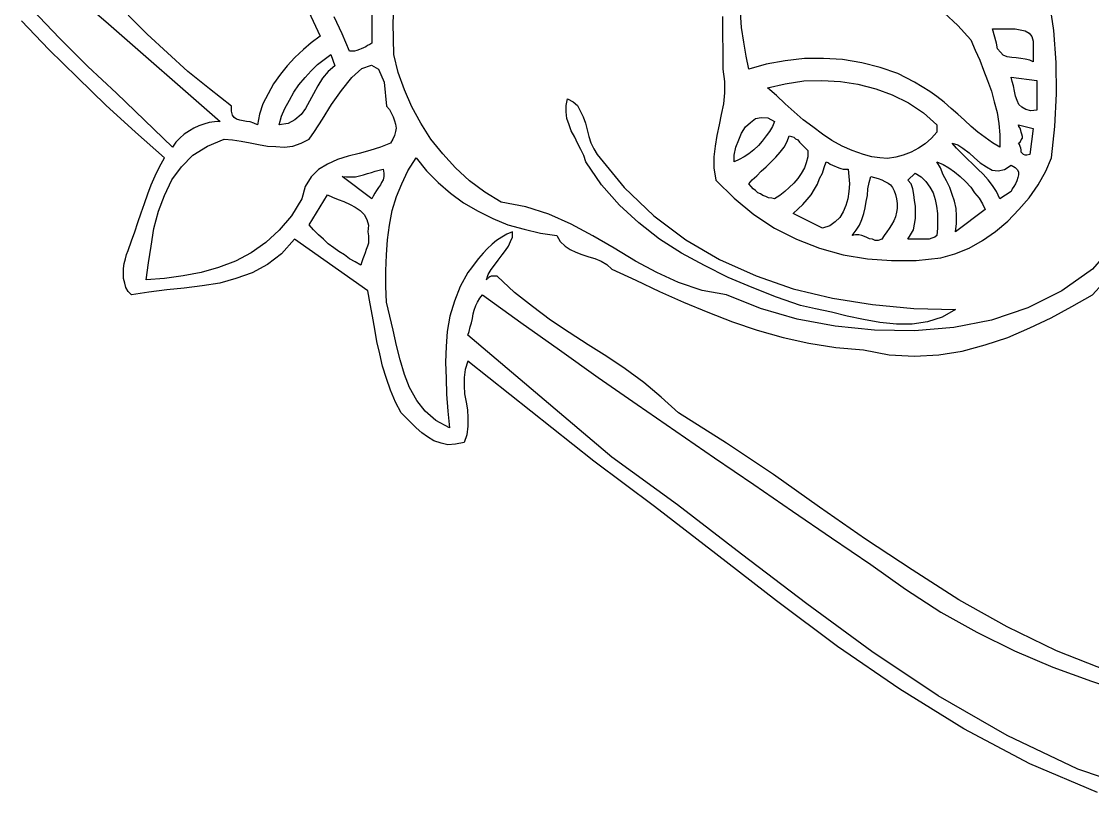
# Model space of a CAD drawing. Extents: x 0.03 to 6.91, y 0.03 to 9.06.
# Drawn here: x 2.731 to 4.638, y 5.629 to 7.006 of the extents above; entities that cross this region are included whole.
import ezdxf

# ---------------------------------------------------------------- set-up
doc = ezdxf.new("R2010")
doc.units = 0
doc.layers.add('1', color=7, linetype='Continuous')

msp = doc.modelspace()

# ---------------------------------------------------------------- linework, layer by layer
for points in [[(4.647, 5.633), (4.526, 5.684), (4.409, 5.746), (4.295, 5.817), (4.184, 5.893), (4.075, 5.974), (3.967, 6.058), (3.858, 6.142), (3.75, 6.223), (3.526, 6.401), (3.521, 6.386), (3.519, 6.372), (3.519, 6.357), (3.52, 6.343), (3.523, 6.328), (3.525, 6.314), (3.526, 6.3), (3.526, 6.285), (3.524, 6.27), (3.519, 6.256), (3.504, 6.253), (3.49, 6.252), (3.478, 6.255), (3.465, 6.259), (3.454, 6.266), (3.444, 6.273), (3.434, 6.282), (3.425, 6.291), (3.416, 6.3), (3.407, 6.309), (3.397, 6.328), (3.388, 6.349), (3.381, 6.37), (3.374, 6.392), (3.369, 6.414), (3.364, 6.436), (3.36, 6.458), (3.356, 6.481), (3.352, 6.503), (3.348, 6.526), (3.217, 6.618), (3.194, 6.592), (3.169, 6.573), (3.142, 6.558), (3.113, 6.548), (3.084, 6.54), (3.053, 6.535), (3.021, 6.531), (2.99, 6.528), (2.958, 6.524), (2.927, 6.519), (2.921, 6.525), (2.917, 6.532), (2.915, 6.54), (2.913, 6.548), (2.913, 6.557), (2.913, 6.566), (2.914, 6.575), (2.916, 6.583), (2.918, 6.591), (2.921, 6.598), (2.927, 6.615), (2.933, 6.631), (2.938, 6.648), (2.944, 6.665), (2.95, 6.682), (2.956, 6.699), (2.962, 6.715), (2.969, 6.731), (2.977, 6.747), (2.986, 6.763), (2.934, 6.809), (2.881, 6.857), (2.831, 6.906), (2.78, 6.956), (2.731, 7.007)], [(3.756, 6.769), (3.804, 6.71), (3.857, 6.66), (3.914, 6.617), (3.974, 6.582), (4.039, 6.553), (4.105, 6.53), (4.175, 6.513), (4.246, 6.502), (4.32, 6.495), (4.394, 6.493), (4.37, 6.479), (4.344, 6.471), (4.317, 6.467), (4.289, 6.467), (4.259, 6.47), (4.23, 6.475), (4.201, 6.481), (4.173, 6.488), (4.145, 6.494), (4.118, 6.5), (4.075, 6.515), (4.032, 6.532), (3.989, 6.55), (3.947, 6.571), (3.906, 6.593), (3.867, 6.618), (3.83, 6.647), (3.796, 6.679), (3.764, 6.715), (3.736, 6.756), (3.732, 6.767), (3.727, 6.778), (3.721, 6.789), (3.716, 6.8), (3.71, 6.811), (3.706, 6.822), (3.702, 6.833), (3.701, 6.845), (3.701, 6.856), (3.703, 6.868), (3.713, 6.863), (3.721, 6.856), (3.726, 6.847), (3.731, 6.836), (3.735, 6.825), (3.738, 6.813), (3.741, 6.801), (3.745, 6.79), (3.75, 6.779), (3.756, 6.769)]]:
    msp.add_lwpolyline(points)
at = {"layer": '1'}
for points in [[(3.217, 7.078), (3.263, 6.98), (3.247, 6.968), (3.233, 6.956), (3.218, 6.942), (3.204, 6.927), (3.192, 6.912), (3.18, 6.895), (3.17, 6.877), (3.161, 6.859), (3.155, 6.841), (3.151, 6.822), (3.145, 6.825), (3.138, 6.827), (3.132, 6.828), (3.126, 6.829), (3.12, 6.83), (3.114, 6.832), (3.11, 6.835), (3.107, 6.839), (3.105, 6.846), (3.105, 6.855), (3.066, 6.886), (3.027, 6.917), (2.991, 6.95), (2.955, 6.983), (2.921, 7.017)], [(4.677, 6.61), (4.638, 6.565), (4.583, 6.526), (4.523, 6.496), (4.458, 6.474), (4.391, 6.461), (4.321, 6.455), (4.25, 6.456), (4.18, 6.463), (4.112, 6.476), (4.047, 6.495), (3.986, 6.519), (3.943, 6.527), (3.901, 6.541), (3.862, 6.559), (3.824, 6.579), (3.786, 6.602), (3.748, 6.624), (3.71, 6.645), (3.67, 6.663), (3.629, 6.676), (3.585, 6.684), (3.556, 6.702), (3.529, 6.722), (3.504, 6.745), (3.481, 6.77), (3.46, 6.796), (3.442, 6.825), (3.426, 6.854), (3.413, 6.884), (3.402, 6.915), (3.394, 6.947), (3.393, 7.003), (3.395, 7.06)], [(2.845, 7.037), (2.881, 7.006)], [(3.979, 7.015), (3.98, 6.921), (3.983, 6.899), (3.983, 6.879), (3.981, 6.859), (3.977, 6.84), (3.973, 6.822), (3.969, 6.803), (3.966, 6.784), (3.964, 6.765), (3.964, 6.745), (3.967, 6.723), (4, 6.691), (4.035, 6.662), (4.072, 6.638), (4.111, 6.618), (4.152, 6.602), (4.194, 6.59), (4.237, 6.583), (4.28, 6.58), (4.324, 6.58), (4.368, 6.585), (4.393, 6.592), (4.418, 6.602), (4.442, 6.616), (4.465, 6.632), (4.487, 6.65), (4.507, 6.671), (4.525, 6.692), (4.541, 6.715), (4.555, 6.739), (4.565, 6.763), (4.571, 6.819), (4.574, 6.877), (4.573, 6.933), (4.569, 6.99), (4.561, 7.046)], [(2.881, 7.006), (3.085, 6.828), (3.075, 6.827), (3.065, 6.826), (3.056, 6.823), (3.047, 6.82), (3.038, 6.816), (3.03, 6.811), (3.021, 6.805), (3.013, 6.798), (3.006, 6.791), (3, 6.782), (2.95, 6.83), (2.9, 6.878), (2.849, 6.926), (2.799, 6.976), (2.75, 7.027)], [(3.355, 7.019), (3.355, 7.006), (3.355, 6.993), (3.355, 6.979), (3.355, 6.967), (3.351, 6.965), (3.347, 6.963), (3.344, 6.961), (3.34, 6.959), (3.336, 6.957), (3.333, 6.956), (3.328, 6.954), (3.324, 6.953), (3.32, 6.953), (3.315, 6.953), (3.302, 6.984), (3.288, 7.014)], [(4.374, 7.021), (4.398, 6.999), (4.421, 6.973), (4.429, 6.955), (4.437, 6.937), (4.444, 6.919), (4.451, 6.901), (4.458, 6.882), (4.463, 6.863), (4.468, 6.844), (4.471, 6.824), (4.473, 6.804), (4.473, 6.782), (4.46, 6.79), (4.447, 6.799), (4.434, 6.809), (4.422, 6.819), (4.41, 6.83), (4.398, 6.841), (4.386, 6.851), (4.374, 6.862), (4.361, 6.872), (4.348, 6.881), (4.321, 6.898), (4.291, 6.913), (4.26, 6.924), (4.227, 6.932), (4.193, 6.938), (4.159, 6.94), (4.125, 6.94), (4.091, 6.936), (4.057, 6.93), (4.026, 6.921), (4.021, 6.944), (4.017, 6.969), (4.013, 6.995), (4.011, 7.022)], [(4.532, 6.96), (4.532, 6.934), (4.526, 6.937), (4.518, 6.939), (4.51, 6.94), (4.502, 6.941), (4.494, 6.942), (4.486, 6.943), (4.479, 6.946), (4.474, 6.951), (4.469, 6.957), (4.467, 6.967), (4.46, 6.993), (4.469, 6.993), (4.479, 6.993), (4.489, 6.993), (4.5, 6.993), (4.509, 6.991), (4.518, 6.989), (4.525, 6.985), (4.53, 6.979), (4.532, 6.971), (4.532, 6.96)], [(3.289, 6.927), (3.277, 6.917), (3.267, 6.905), (3.259, 6.891), (3.251, 6.877), (3.244, 6.864), (3.237, 6.851), (3.229, 6.84), (3.218, 6.831), (3.206, 6.824), (3.19, 6.822), (3.194, 6.837), (3.2, 6.851), (3.208, 6.866), (3.216, 6.88), (3.225, 6.893), (3.236, 6.906), (3.247, 6.918), (3.258, 6.929), (3.27, 6.938), (3.282, 6.947), (3.289, 6.927)], [(3.381, 6.855), (3.386, 6.849), (3.39, 6.842), (3.393, 6.836), (3.395, 6.829), (3.397, 6.823), (3.398, 6.816), (3.397, 6.81), (3.395, 6.803), (3.392, 6.796), (3.388, 6.789), (3.37, 6.782), (3.351, 6.776), (3.332, 6.771), (3.313, 6.766), (3.294, 6.76), (3.276, 6.752), (3.26, 6.742), (3.247, 6.729), (3.236, 6.712), (3.23, 6.69), (3.212, 6.66), (3.19, 6.634), (3.166, 6.612), (3.14, 6.594), (3.112, 6.579), (3.082, 6.568), (3.051, 6.559), (3.019, 6.553), (2.986, 6.548), (2.953, 6.546), (2.957, 6.576), (2.962, 6.606), (2.967, 6.637), (2.975, 6.668), (2.986, 6.696), (2.999, 6.724), (3.016, 6.747), (3.036, 6.768), (3.062, 6.784), (3.092, 6.796), (3.107, 6.795), (3.122, 6.793), (3.138, 6.79), (3.153, 6.787), (3.169, 6.784), (3.184, 6.783), (3.199, 6.782), (3.214, 6.784), (3.229, 6.789), (3.243, 6.796), (3.253, 6.81), (3.267, 6.832), (3.283, 6.858), (3.301, 6.883), (3.319, 6.906), (3.337, 6.922), (3.354, 6.928), (3.367, 6.921), (3.377, 6.898), (3.381, 6.855)], [(4.539, 6.848), (4.528, 6.847), (4.519, 6.849), (4.512, 6.853), (4.507, 6.858), (4.504, 6.865), (4.501, 6.873), (4.499, 6.882), (4.497, 6.891), (4.495, 6.899), (4.493, 6.907), (4.539, 6.901), (4.539, 6.848)], [(4.361, 6.809), (4.351, 6.798), (4.34, 6.788), (4.328, 6.78), (4.315, 6.773), (4.301, 6.768), (4.288, 6.764), (4.273, 6.762), (4.259, 6.763), (4.245, 6.765), (4.23, 6.769), (4.21, 6.776), (4.192, 6.784), (4.174, 6.794), (4.157, 6.805), (4.14, 6.818), (4.123, 6.831), (4.107, 6.845), (4.091, 6.859), (4.075, 6.874), (4.059, 6.888), (4.091, 6.895), (4.124, 6.9), (4.156, 6.901), (4.189, 6.899), (4.22, 6.894), (4.252, 6.886), (4.281, 6.875), (4.31, 6.861), (4.337, 6.843), (4.361, 6.822), (4.361, 6.809)], [(4.072, 6.828), (4.068, 6.819), (4.063, 6.81), (4.057, 6.802), (4.05, 6.793), (4.043, 6.785), (4.035, 6.777), (4.026, 6.77), (4.018, 6.765), (4.009, 6.76), (4, 6.756), (4, 6.768), (4.003, 6.782), (4.008, 6.795), (4.013, 6.807), (4.02, 6.818), (4.029, 6.826), (4.038, 6.833), (4.048, 6.835), (4.06, 6.834), (4.072, 6.828)], [(4.526, 6.769), (4.521, 6.768), (4.518, 6.768), (4.515, 6.769), (4.513, 6.771), (4.511, 6.773), (4.511, 6.777), (4.51, 6.78), (4.509, 6.783), (4.508, 6.787), (4.506, 6.789), (4.509, 6.791), (4.511, 6.795), (4.513, 6.798), (4.513, 6.801), (4.512, 6.805), (4.511, 6.809), (4.51, 6.812), (4.509, 6.816), (4.507, 6.819), (4.506, 6.822), (4.532, 6.815), (4.526, 6.769)], [(4.131, 6.776), (4.131, 6.765), (4.128, 6.754), (4.125, 6.745), (4.119, 6.735), (4.113, 6.726), (4.106, 6.718), (4.098, 6.71), (4.09, 6.703), (4.081, 6.696), (4.072, 6.69), (4.067, 6.691), (4.061, 6.692), (4.056, 6.694), (4.051, 6.696), (4.047, 6.699), (4.042, 6.701), (4.038, 6.705), (4.034, 6.708), (4.03, 6.712), (4.026, 6.717), (4.032, 6.724), (4.04, 6.731), (4.048, 6.739), (4.057, 6.747), (4.066, 6.756), (4.074, 6.764), (4.082, 6.773), (4.089, 6.782), (4.094, 6.792), (4.098, 6.802), (4.102, 6.801), (4.106, 6.8), (4.109, 6.797), (4.113, 6.795), (4.116, 6.791), (4.119, 6.788), (4.122, 6.785), (4.125, 6.782), (4.128, 6.779), (4.131, 6.776)], [(4.493, 6.75), (4.5, 6.746), (4.504, 6.742), (4.506, 6.738), (4.506, 6.733), (4.505, 6.728), (4.503, 6.722), (4.501, 6.717), (4.498, 6.712), (4.495, 6.708), (4.493, 6.703), (4.473, 6.69), (4.467, 6.703), (4.46, 6.714), (4.452, 6.724), (4.443, 6.734), (4.434, 6.743), (4.425, 6.752), (4.415, 6.761), (4.406, 6.77), (4.396, 6.78), (4.388, 6.789), (4.398, 6.786), (4.407, 6.78), (4.418, 6.772), (4.428, 6.763), (4.438, 6.754), (4.449, 6.747), (4.459, 6.741), (4.47, 6.74), (4.481, 6.742), (4.493, 6.75)], [(4.666, 5.849), (4.574, 5.885), (4.486, 5.928), (4.4, 5.976), (4.317, 6.029), (4.234, 6.084), (4.152, 6.141), (4.07, 6.199), (3.986, 6.255), (3.901, 6.309), (3.87, 6.337), (3.839, 6.363), (3.806, 6.387), (3.773, 6.409), (3.74, 6.43), (3.706, 6.452), (3.673, 6.474), (3.641, 6.498), (3.609, 6.523), (3.578, 6.552), (3.576, 6.552), (3.573, 6.552), (3.57, 6.552), (3.567, 6.552), (3.565, 6.551), (3.563, 6.55), (3.562, 6.549), (3.56, 6.548), (3.559, 6.546), (3.562, 6.555), (3.567, 6.564), (3.573, 6.572), (3.58, 6.581), (3.587, 6.59), (3.593, 6.598), (3.598, 6.606), (3.602, 6.614), (3.605, 6.622), (3.605, 6.631), (3.595, 6.627), (3.586, 6.622), (3.577, 6.616), (3.569, 6.609), (3.56, 6.601), (3.553, 6.593), (3.545, 6.584), (3.539, 6.576), (3.532, 6.567), (3.526, 6.559), (3.512, 6.534), (3.502, 6.508), (3.494, 6.481), (3.489, 6.454), (3.487, 6.427), (3.486, 6.399), (3.487, 6.37), (3.488, 6.342), (3.49, 6.312), (3.493, 6.282), (3.469, 6.295), (3.45, 6.312), (3.435, 6.331), (3.422, 6.354), (3.413, 6.377), (3.405, 6.403), (3.399, 6.429), (3.393, 6.456), (3.387, 6.481), (3.381, 6.506), (3.38, 6.534), (3.38, 6.562), (3.381, 6.59), (3.383, 6.617), (3.386, 6.643), (3.391, 6.669), (3.399, 6.694), (3.408, 6.717), (3.419, 6.74), (3.434, 6.763), (3.452, 6.74), (3.473, 6.719), (3.495, 6.7), (3.518, 6.683), (3.544, 6.668), (3.57, 6.655), (3.597, 6.644), (3.626, 6.636), (3.655, 6.629), (3.684, 6.625), (3.69, 6.614), (3.699, 6.606), (3.708, 6.6), (3.718, 6.595), (3.729, 6.591), (3.741, 6.587), (3.752, 6.584), (3.763, 6.579), (3.773, 6.573), (3.782, 6.565), (3.825, 6.545), (3.867, 6.525), (3.91, 6.506), (3.953, 6.488), (3.997, 6.471), (4.041, 6.456), (4.087, 6.443), (4.133, 6.433), (4.181, 6.425), (4.23, 6.421), (4.276, 6.412), (4.321, 6.41), (4.364, 6.412), (4.406, 6.419), (4.447, 6.43), (4.487, 6.443), (4.526, 6.46), (4.564, 6.478), (4.601, 6.498), (4.638, 6.519), (4.656, 6.539)], [(4.203, 6.743), (4.204, 6.73), (4.205, 6.717), (4.204, 6.703), (4.202, 6.69), (4.199, 6.678), (4.194, 6.667), (4.188, 6.657), (4.18, 6.649), (4.17, 6.642), (4.157, 6.638), (4.105, 6.664), (4.114, 6.672), (4.122, 6.68), (4.13, 6.689), (4.137, 6.697), (4.143, 6.707), (4.148, 6.716), (4.152, 6.726), (4.157, 6.736), (4.16, 6.746), (4.164, 6.756), (4.168, 6.754), (4.171, 6.752), (4.175, 6.75), (4.179, 6.748), (4.182, 6.747), (4.186, 6.745), (4.19, 6.744), (4.194, 6.743), (4.199, 6.743), (4.203, 6.743)], [(4.447, 6.671), (4.394, 6.631), (4.396, 6.646), (4.396, 6.66), (4.395, 6.673), (4.392, 6.686), (4.388, 6.698), (4.384, 6.71), (4.378, 6.722), (4.372, 6.733), (4.367, 6.745), (4.361, 6.756), (4.372, 6.751), (4.382, 6.745), (4.392, 6.738), (4.402, 6.73), (4.412, 6.721), (4.421, 6.711), (4.428, 6.701), (4.436, 6.691), (4.442, 6.681), (4.447, 6.671)], [(3.375, 6.743), (3.376, 6.736), (3.376, 6.73), (3.375, 6.724), (3.372, 6.719), (3.37, 6.715), (3.367, 6.71), (3.363, 6.705), (3.36, 6.7), (3.357, 6.695), (3.355, 6.69), (3.302, 6.73), (3.31, 6.729), (3.318, 6.729), (3.326, 6.729), (3.333, 6.731), (3.34, 6.733), (3.347, 6.735), (3.354, 6.737), (3.361, 6.739), (3.368, 6.741), (3.375, 6.743)], [(4.361, 6.625), (4.357, 6.622), (4.352, 6.62), (4.347, 6.618), (4.342, 6.618), (4.337, 6.618), (4.331, 6.618), (4.325, 6.618), (4.32, 6.618), (4.314, 6.618), (4.309, 6.618), (4.314, 6.626), (4.319, 6.635), (4.321, 6.645), (4.323, 6.655), (4.323, 6.666), (4.323, 6.677), (4.321, 6.687), (4.32, 6.698), (4.318, 6.708), (4.315, 6.717), (4.309, 6.723), (4.322, 6.736), (4.333, 6.729), (4.341, 6.721), (4.348, 6.711), (4.354, 6.701), (4.358, 6.689), (4.36, 6.677), (4.362, 6.664), (4.362, 6.651), (4.362, 6.638), (4.361, 6.625)], [(4.289, 6.69), (4.29, 6.682), (4.29, 6.673), (4.289, 6.666), (4.287, 6.658), (4.284, 6.651), (4.28, 6.644), (4.276, 6.637), (4.272, 6.631), (4.267, 6.625), (4.263, 6.618), (4.256, 6.616), (4.251, 6.616), (4.246, 6.618), (4.241, 6.619), (4.236, 6.621), (4.232, 6.623), (4.227, 6.625), (4.222, 6.626), (4.216, 6.626), (4.21, 6.625), (4.217, 6.634), (4.223, 6.643), (4.227, 6.653), (4.231, 6.664), (4.233, 6.674), (4.235, 6.685), (4.237, 6.696), (4.238, 6.708), (4.24, 6.719), (4.243, 6.73), (4.25, 6.728), (4.256, 6.726), (4.263, 6.724), (4.268, 6.721), (4.274, 6.718), (4.278, 6.715), (4.282, 6.71), (4.285, 6.704), (4.287, 6.698), (4.289, 6.69)], [(3.348, 6.631), (3.349, 6.624), (3.349, 6.618), (3.349, 6.611), (3.347, 6.606), (3.345, 6.6), (3.343, 6.594), (3.341, 6.589), (3.339, 6.583), (3.337, 6.578), (3.335, 6.572), (3.325, 6.578), (3.315, 6.583), (3.306, 6.59), (3.296, 6.596), (3.287, 6.603), (3.277, 6.61), (3.269, 6.618), (3.26, 6.626), (3.251, 6.635), (3.243, 6.644), (3.276, 6.697), (3.285, 6.693), (3.295, 6.689), (3.305, 6.685), (3.316, 6.68), (3.325, 6.675), (3.334, 6.669), (3.341, 6.662), (3.346, 6.653), (3.349, 6.643), (3.348, 6.631)], [(4.745, 5.629), (4.612, 5.674), (4.486, 5.734), (4.363, 5.805), (4.245, 5.884), (4.129, 5.969), (4.013, 6.057), (3.899, 6.145), (3.782, 6.23), (3.526, 6.447), (3.528, 6.454), (3.53, 6.462), (3.532, 6.469), (3.534, 6.477), (3.535, 6.485), (3.537, 6.492), (3.54, 6.5), (3.543, 6.506), (3.547, 6.513), (3.552, 6.519), (3.62, 6.47), (3.689, 6.421), (3.758, 6.372), (3.827, 6.324), (3.896, 6.276), (3.965, 6.229), (4.035, 6.181), (4.104, 6.134), (4.173, 6.086), (4.243, 6.039), (4.305, 5.995), (4.368, 5.954), (4.432, 5.918), (4.499, 5.885), (4.567, 5.856), (4.636, 5.831), (4.706, 5.808)]]:
    msp.add_lwpolyline(points, dxfattribs=at)

doc.saveas('drawing.dxf')
